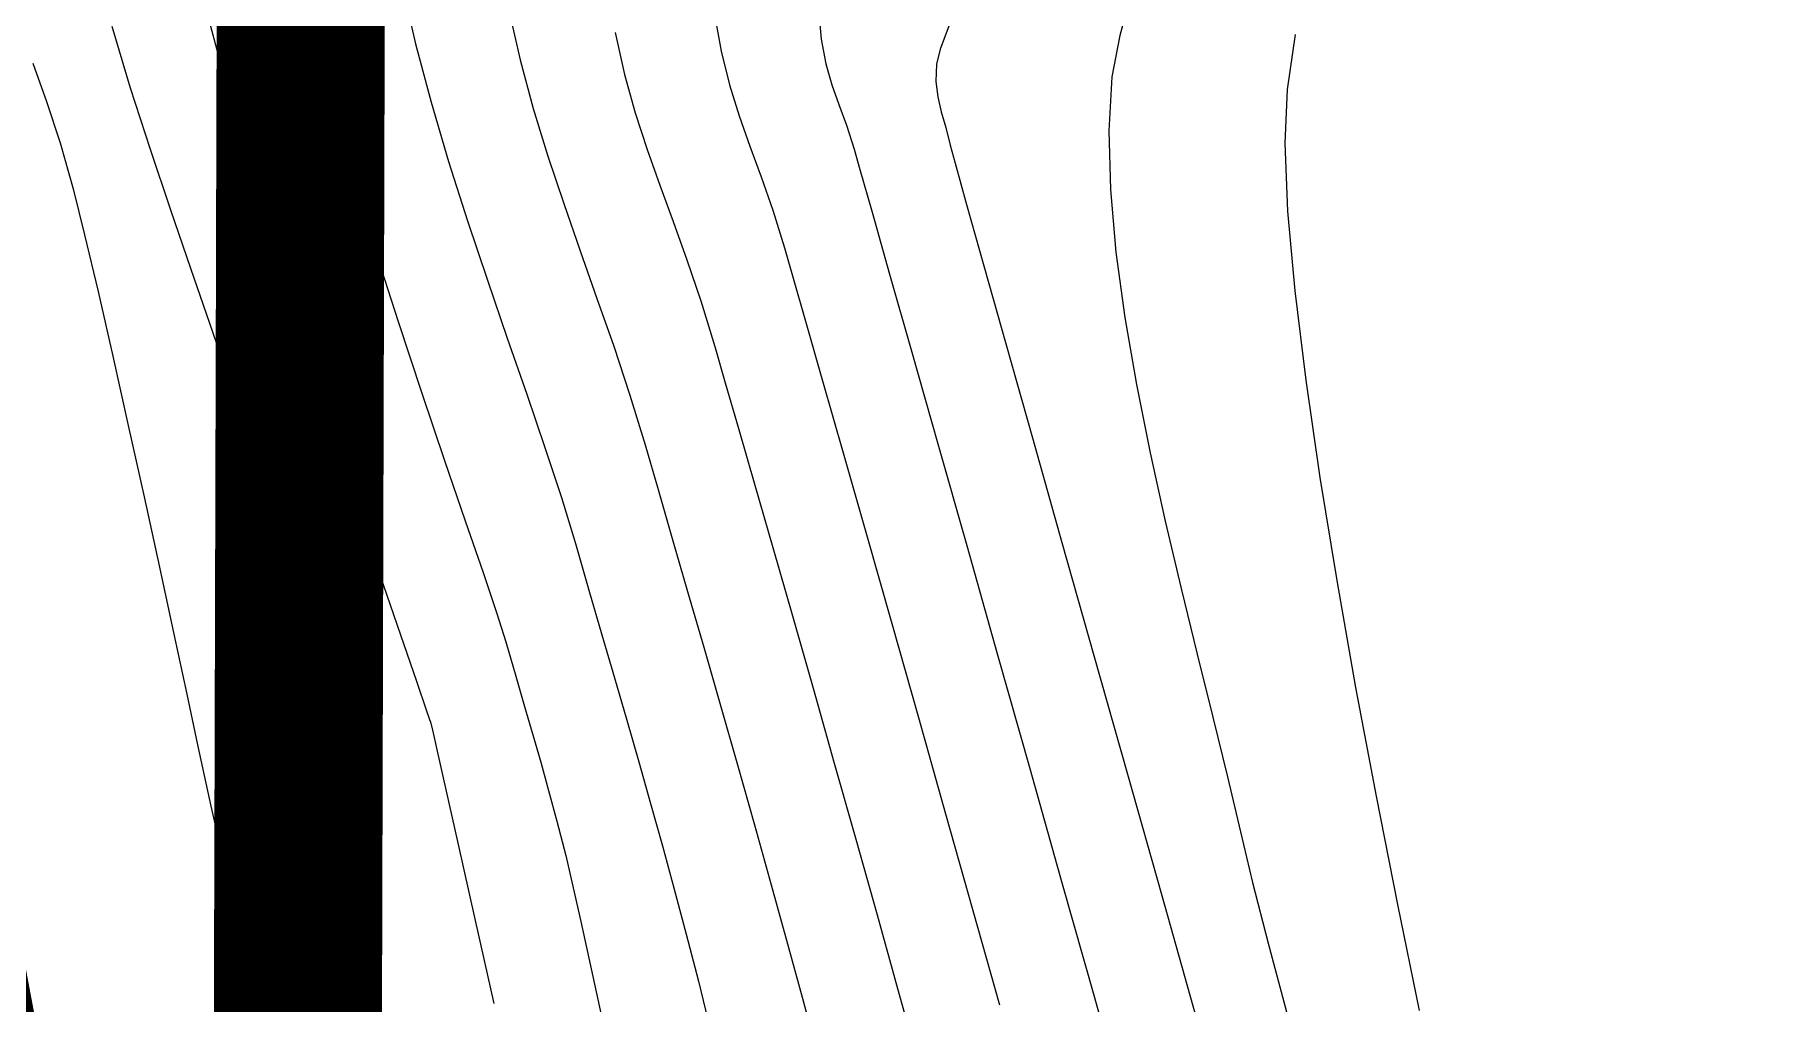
# Model space of a CAD drawing. Header units: feet. Extents: x 26064 to 27719, y 16802 to 28989.
# Drawn here: x 27571.36 to 27612.4, y 17863.43 to 17886.48 of the extents above; entities that cross this region are included whole.
import ezdxf

# ---------------------------------------------------------------- set-up
doc = ezdxf.new("R2010")
doc.units = ezdxf.units.FT
doc.header["$LTSCALE"] = 50
doc.header["$MEASUREMENT"] = 0
for name, pattern in [('DASHED', [0.75, 0.5, -0.25]), ('HIDDEN', [0.375, 0.25, -0.125]), ('HIDN25', [0.0938, 0.0625, -0.0313])]:
    doc.linetypes.add(name, pattern=pattern)
for name, color, linetype in [('CONT-MJR', 160, 'HIDDEN'), ('CONT-MNR', 55, 'HIDN25'), ('DEMO-UTILITY', 1, 'Continuous'), ('FENCES-CHAIN', 6, 'FENCE-CHAIN'), ('WATER', 5, 'Continuous')]:
    doc.layers.add(name, color=color, linetype=linetype)
doc.linetypes.add('FENCE-CHAIN', pattern='A,1,0,[133,ltypeshp.shx,S=0.05,R=0,X=0,Y=0],-0.1', length=1.1)

msp = doc.modelspace()

# ---------------------------------------------------------------- linework, layer by layer
at = {"layer": 'CONT-MJR', "color": 7, "extrusion": (0.975158, 0.221509, 0)}
msp.add_line((27580.12278, 17887.60302, 630), (27580.428, 17886.25932, 630), dxfattribs=at)
at = {"layer": 'CONT-MJR', "color": 7}
for p, q in [((27593.11332, 17886.6815, 635), (27592.91185, 17886.13141, 635)), ((27592.80899, 17885.36161, 635), (27592.85358, 17884.99444, 635)), ((27580.79742, 17884.87291, 630), (27581.21577, 17883.46151, 630)), ((27592.85358, 17884.99444, 635), (27592.93753, 17884.64169, 635)), ((27592.93753, 17884.64169, 635), (27593.04244, 17884.27121, 635)), ((27593.14987, 17883.85084, 635), (27593.26553, 17883.41837, 635)), ((27581.6678, 17882.04288, 630), (27582.13823, 17880.63475, 630)), ((27582.13823, 17880.63475, 630), (27582.61183, 17879.25487, 630)), ((27593.94978, 17880.97225, 635), (27594.4783, 17879.09785, 635)), ((27582.61183, 17879.25487, 630), (27583.07332, 17877.92098, 630)), ((27583.07332, 17877.92098, 630), (27583.50744, 17876.65082, 630)), ((27583.50744, 17876.65082, 630), (27583.89894, 17875.46214, 630)), ((27583.89894, 17875.46214, 630), (27584.23256, 17874.37267, 630)), ((27584.23256, 17874.37267, 630), (27584.55504, 17873.26299, 630)), ((27584.86489, 17872.20058, 630), (27585.16435, 17871.17338, 630)), ((27585.16435, 17871.17338, 630), (27585.45566, 17870.16934, 630)), ((27585.45566, 17870.16934, 630), (27585.74106, 17869.17639, 630)), ((27586.02279, 17868.18247, 630), (27586.30309, 17867.17552, 630)), ((27598.1835, 17865.99756, 635), (27598.99684, 17863.11923, 635))]:
    msp.add_line(p, q, dxfattribs=at)
at = {"layer": 'CONT-MJR', "color": 7, "extrusion": (0.966286, 0.257471, 0)}
msp.add_line((27580.428, 17886.25932, 630), (27580.79742, 17884.87291, 630), dxfattribs=at)
at = {"layer": 'CONT-MJR', "color": 7, "extrusion": (0.969711, -0.244254, 0)}
msp.add_line((27592.91185, 17886.13141, 635), (27592.82217, 17885.77538, 635), dxfattribs=at)
at = {"layer": 'CONT-MJR', "color": 7, "extrusion": (0.999493, -0.031845, 0)}
msp.add_line((27592.82217, 17885.77538, 635), (27592.80899, 17885.36161, 635), dxfattribs=at)
at = {"layer": 'CONT-MJR', "color": 7, "extrusion": (0.96886, 0.247608, 0)}
msp.add_line((27593.04244, 17884.27121, 635), (27593.14987, 17883.85084, 635), dxfattribs=at)
at = {"layer": 'CONT-MJR', "color": 7, "extrusion": (0.952801, 0.303595, 0)}
msp.add_line((27581.21577, 17883.46151, 630), (27581.6678, 17882.04288, 630), dxfattribs=at)
at = {"layer": 'CONT-MJR', "color": 7, "extrusion": (0.963434, 0.267945, 0)}
msp.add_line((27593.26553, 17883.41837, 635), (27593.53885, 17882.43563, 635), dxfattribs=at)
at = {"layer": 'CONT-MJR', "color": 7, "extrusion": (0.962762, 0.270352, 0)}
msp.add_line((27593.53885, 17882.43563, 635), (27593.94978, 17880.97225, 635), dxfattribs=at)
at = {"layer": 'CONT-MJR', "color": 7, "extrusion": (0.962325, 0.271903, 0)}
msp.add_line((27594.4783, 17879.09785, 635), (27595.10436, 17876.88206, 635), dxfattribs=at)
at = {"layer": 'CONT-MJR', "color": 7, "extrusion": (0.96225, 0.272166, 0)}
msp.add_line((27595.10436, 17876.88206, 635), (27595.80795, 17874.39451, 635), dxfattribs=at)
at = {"layer": 'CONT-MJR', "color": 7, "extrusion": (0.962221, 0.27227, 0)}
msp.add_line((27595.80795, 17874.39451, 635), (27596.56902, 17871.70482, 635), dxfattribs=at)
at = {"layer": 'CONT-MJR', "color": 7, "extrusion": (0.960004, 0.279985, 0)}
msp.add_line((27584.55504, 17873.26299, 630), (27584.86489, 17872.20058, 630), dxfattribs=at)
at = {"layer": 'CONT-MJR', "color": 7, "extrusion": (0.962224, 0.272258, 0)}
msp.add_line((27596.56902, 17871.70482, 635), (27597.36755, 17868.88263, 635), dxfattribs=at)
at = {"layer": 'CONT-MJR', "color": 7, "extrusion": (0.962096, 0.27271, 0)}
msp.add_line((27585.74106, 17869.17639, 630), (27586.02279, 17868.18247, 630), dxfattribs=at)
at = {"layer": 'CONT-MJR', "color": 7, "extrusion": (0.962257, 0.272143, 0)}
msp.add_line((27597.36755, 17868.88263, 635), (27598.1835, 17865.99756, 635), dxfattribs=at)
at = {"layer": 'CONT-MJR', "color": 7, "extrusion": (0.964847, 0.262812, 0)}
msp.add_line((27586.30309, 17867.17552, 630), (27586.58421, 17866.14348, 630), dxfattribs=at)
at = {"layer": 'CONT-MJR', "color": 7, "extrusion": (0.966448, 0.256862, 0)}
msp.add_line((27586.58421, 17866.14348, 630), (27586.86838, 17865.07429, 630), dxfattribs=at)
at = {"layer": 'CONT-MJR', "color": 7, "extrusion": (0.9681, 0.250563, 0)}
msp.add_line((27586.86838, 17865.07429, 630), (27587.15784, 17863.95589, 630), dxfattribs=at)
at = {"layer": 'CONT-MJR', "color": 7, "extrusion": (0.971758, 0.235982, 0)}
msp.add_line((27587.15784, 17863.95589, 630), (27587.38057, 17863.03871, 630), dxfattribs=at)
at = {"layer": 'CONT-MNR', "color": 7, "extrusion": (0.964426, -0.264352, 0)}
msp.add_line((27597.58204, 17887.90799, 636), (27597.18513, 17886.45997, 636), dxfattribs=at)
at = {"layer": 'CONT-MNR', "color": 7, "extrusion": (0.96698, 0.254852, 0)}
msp.add_line((27575.44243, 17887.10039, 628), (27575.9301, 17885.25001, 628), dxfattribs=at)
at = {"layer": 'CONT-MNR', "color": 7}
for p, q in [((27582.65199, 17887.05026, 631), (27582.91742, 17885.87434, 631)), ((27590.03805, 17886.807, 634), (27590.08094, 17886.36588, 634)), ((27573.19987, 17886.67766, 627), (27573.64073, 17885.215, 627)), ((27577.95011, 17886.61886, 629), (27578.39197, 17884.95133, 629)), ((27597.18513, 17886.45997, 636), (27596.99525, 17885.47518, 636)), ((27573.64073, 17885.215, 627), (27574.11324, 17883.74998, 627)), ((27590.33564, 17885.28488, 634), (27590.50099, 17884.81504, 634)), ((27601.16833, 17885.17498, 637), (27601.11375, 17883.89204, 637)), ((27578.39197, 17884.95133, 629), (27578.89861, 17883.20201, 629)), ((27590.50099, 17884.81504, 634), (27590.67969, 17884.32084, 634)), ((27596.92317, 17884.18767, 636), (27596.96068, 17882.78973, 636)), ((27574.11324, 17883.74998, 627), (27574.59823, 17882.3101, 627)), ((27576.49571, 17883.26726, 628), (27577.1132, 17881.21656, 628)), ((27572.28192, 17882.80727, 626), (27572.55563, 17881.71192, 626)), ((27586.23863, 17882.89301, 632), (27586.55524, 17882.02898, 632)), ((27601.17801, 17882.27896, 637), (27601.34722, 17880.38383, 637)), ((27586.55524, 17882.02898, 632), (27586.88231, 17881.1223, 632)), ((27572.55563, 17881.71192, 626), (27572.87474, 17880.36327, 626)), ((27589.3981, 17880.73541, 633), (27589.70613, 17879.66171, 633)), ((27589.70613, 17879.66171, 633), (27590.11267, 17878.2409, 633)), ((27597.30431, 17879.74942, 636), (27597.58033, 17878.15046, 636)), ((27577.75653, 17879.16229, 628), (27578.39966, 17877.16887, 628)), ((27573.22573, 17878.82974, 626), (27573.5951, 17877.17976, 626)), ((27592.23726, 17878.92043, 634), (27592.85506, 17876.74376, 634)), ((27575.93615, 17878.4162, 627), (27576.27917, 17877.3518, 627)), ((27587.79915, 17878.19186, 632), (27588.12035, 17877.08, 632)), ((27590.11267, 17878.2409, 633), (27590.60109, 17876.53031, 633)), ((27585.52794, 17877.90163, 631), (27585.89011, 17876.71667, 631)), ((27588.12035, 17877.08, 632), (27588.50042, 17875.76133, 632)), ((27597.90578, 17876.52791, 636), (27598.2656, 17874.90347, 636)), ((27576.53874, 17876.45002, 627), (27576.80582, 17875.3962, 627)), ((27588.50042, 17875.76133, 632), (27588.92853, 17874.27213, 632)), ((27601.94492, 17875.93987, 637), (27602.34563, 17873.48724, 637)), ((27573.96935, 17875.48177, 626), (27574.33496, 17873.8042, 626)), ((27581.61347, 17874.91018, 629), (27582.03475, 17873.67911, 629)), ((27598.2656, 17874.90347, 636), (27598.64475, 17873.29887, 636)), ((27591.15477, 17874.5873, 633), (27591.75709, 17872.46919, 633)), ((27577.03332, 17874.44321, 627), (27577.23283, 17873.55701, 627)), ((27588.92853, 17874.27213, 632), (27589.39385, 17872.64865, 632)), ((27574.33496, 17873.8042, 626), (27574.67843, 17872.21547, 626)), ((27582.03475, 17873.67911, 629), (27582.36279, 17872.70259, 629)), ((27579.58112, 17873.62219, 628), (27580.06735, 17872.19773, 628)), ((27586.90134, 17873.22944, 631), (27587.28516, 17871.90037, 631)), ((27577.41592, 17872.70357, 627), (27577.59417, 17871.84886, 627)), ((27591.75709, 17872.46919, 633), (27592.39142, 17870.23332, 633)), ((27582.57501, 17872.02867, 629), (27582.81158, 17871.21627, 629)), ((27599.02818, 17871.7358, 636), (27599.40086, 17870.23597, 636)), ((27602.79574, 17870.94497, 637), (27603.28134, 17868.36117, 637)), ((27577.98248, 17869.99955, 627), (27578.2157, 17868.93689, 627)), ((27592.39142, 17870.23332, 633), (27593.04115, 17867.93703, 633)), ((27575.2449, 17869.57826, 626), (27575.4409, 17868.66665, 626)), ((27578.2157, 17868.93689, 627), (27578.42128, 17868.02097, 627)), ((27588.0861, 17869.10468, 631), (27588.49093, 17867.67553, 631)), ((27599.74773, 17868.8211, 636), (27600.05376, 17867.51288, 636)), ((27581.14167, 17868.55103, 628), (27581.44438, 17867.2049, 628)), ((27583.59404, 17868.49239, 629), (27583.78997, 17867.76409, 629)), ((27578.42128, 17868.02097, 627), (27578.66676, 17866.9307, 627)), ((27593.04115, 17867.93703, 633), (27593.68964, 17865.63765, 633)), ((27575.69226, 17867.53188, 626), (27575.80865, 17867.01619, 626)), ((27583.78997, 17867.76409, 629), (27584.00253, 17866.94535, 629)), ((27588.49093, 17867.67553, 631), (27588.89049, 17866.25051, 631)), ((27590.90472, 17867.33507, 632), (27591.41053, 17865.53703, 632)), ((27584.1423, 17866.35394, 629), (27584.36003, 17865.37806, 629)), ((27588.89049, 17866.25051, 631), (27589.27862, 17864.84835, 631)), ((27595.817, 17866.27186, 634), (27596.57917, 17863.5648, 634)), ((27600.34136, 17866.30784, 636), (27600.71288, 17864.86302, 636)), ((27576.1413, 17865.53884, 626), (27576.27148, 17864.95282, 626)), ((27578.94508, 17865.69635, 627), (27579.24924, 17864.34816, 627)), ((27579.24924, 17864.34816, 627), (27579.5722, 17862.91636, 627)), ((27584.64684, 17864.06563, 629), (27584.99385, 17862.46455, 629))]:
    msp.add_line(p, q, dxfattribs=at)
at = {"layer": 'CONT-MNR', "color": 7, "extrusion": (0.984411, 0.175882, 0)}
msp.add_line((27587.53496, 17886.99597, 633), (27587.69773, 17886.08492, 633), dxfattribs=at)
at = {"layer": 'CONT-MNR', "color": 7, "extrusion": (0.975472, 0.220122, 0)}
msp.add_line((27585.17765, 17886.52414, 632), (27585.402, 17885.52995, 632), dxfattribs=at)
at = {"layer": 'CONT-MNR', "color": 7, "extrusion": (0.982073, 0.188501, 0)}
msp.add_line((27590.08094, 17886.36588, 634), (27590.19263, 17885.78396, 634), dxfattribs=at)
at = {"layer": 'CONT-MNR', "color": 7, "extrusion": (0.990024, -0.140897, 0)}
msp.add_line((27601.35408, 17886.48016, 637), (27601.16833, 17885.17498, 637), dxfattribs=at)
at = {"layer": 'CONT-MNR', "color": 7, "extrusion": (0.970513, 0.241049, 0)}
msp.add_line((27587.69773, 17886.08492, 633), (27587.89744, 17885.28085, 633), dxfattribs=at)
at = {"layer": 'CONT-MNR', "color": 7, "extrusion": (0.942056, 0.335457, 0)}
msp.add_line((27571.32742, 17885.79789, 626), (27571.65191, 17884.88664, 626), dxfattribs=at)
at = {"layer": 'CONT-MNR', "color": 7, "extrusion": (0.965271, 0.26125, 0)}
msp.add_line((27582.91742, 17885.87434, 631), (27583.22944, 17884.72149, 631), dxfattribs=at)
at = {"layer": 'CONT-MNR', "color": 7, "extrusion": (0.961311, 0.275466, 0)}
msp.add_line((27590.19263, 17885.78396, 634), (27590.33564, 17885.28488, 634), dxfattribs=at)
at = {"layer": 'CONT-MNR', "color": 7, "extrusion": (0.961638, 0.274321, 0)}
msp.add_line((27575.9301, 17885.25001, 628), (27576.49571, 17883.26726, 628), dxfattribs=at)
at = {"layer": 'CONT-MNR', "color": 7, "extrusion": (0.963415, 0.268015, 0)}
msp.add_line((27585.402, 17885.52995, 632), (27585.65697, 17884.61342, 632), dxfattribs=at)
at = {"layer": 'CONT-MNR', "color": 7, "extrusion": (0.954932, 0.296824, 0)}
msp.add_line((27587.89744, 17885.28085, 633), (27588.12709, 17884.54202, 633), dxfattribs=at)
at = {"layer": 'CONT-MNR', "color": 7, "extrusion": (0.998436, -0.055899, 0)}
msp.add_line((27596.99525, 17885.47518, 636), (27596.92317, 17884.18767, 636), dxfattribs=at)
at = {"layer": 'CONT-MNR', "color": 7, "extrusion": (0.95104, 0.309068, 0)}
msp.add_line((27571.65191, 17884.88664, 626), (27571.97254, 17883.90003, 626), dxfattribs=at)
at = {"layer": 'CONT-MNR', "color": 7, "extrusion": (0.956016, 0.293313, 0)}
msp.add_line((27583.22944, 17884.72149, 631), (27583.57819, 17883.58479, 631), dxfattribs=at)
at = {"layer": 'CONT-MNR', "color": 7, "extrusion": (0.951628, 0.307251, 0)}
msp.add_line((27585.65697, 17884.61342, 632), (27585.93753, 17883.74446, 632), dxfattribs=at)
at = {"layer": 'CONT-MNR', "color": 7, "extrusion": (0.942933, 0.332982, 0)}
msp.add_line((27588.12709, 17884.54202, 633), (27588.37969, 17883.82673, 633), dxfattribs=at)
at = {"layer": 'CONT-MNR', "color": 7, "extrusion": (0.952436, 0.304738, 0)}
msp.add_line((27590.67969, 17884.32084, 634), (27590.86276, 17883.74868, 634), dxfattribs=at)
at = {"layer": 'CONT-MNR', "color": 7, "extrusion": (0.962181, 0.272413, 0)}
msp.add_line((27571.97254, 17883.90003, 626), (27572.28192, 17882.80727, 626), dxfattribs=at)
at = {"layer": 'CONT-MNR', "color": 7, "extrusion": (0.999208, 0.039804, 0)}
msp.add_line((27601.11375, 17883.89204, 637), (27601.17801, 17882.27896, 637), dxfattribs=at)
at = {"layer": 'CONT-MNR', "color": 7, "extrusion": (0.948733, 0.316079, 0)}
msp.add_line((27583.57819, 17883.58479, 631), (27583.95381, 17882.45734, 631), dxfattribs=at)
at = {"layer": 'CONT-MNR', "color": 7, "extrusion": (0.942785, 0.333401, 0)}
msp.add_line((27585.93753, 17883.74446, 632), (27586.23863, 17882.89301, 632), dxfattribs=at)
at = {"layer": 'CONT-MNR', "color": 7, "extrusion": (0.939043, 0.343798, 0)}
msp.add_line((27588.37969, 17883.82673, 633), (27588.64824, 17883.09322, 633), dxfattribs=at)
at = {"layer": 'CONT-MNR', "color": 7, "extrusion": (0.961356, 0.275307, 0)}
msp.add_line((27590.86276, 17883.74868, 634), (27591.00148, 17883.26427, 634), dxfattribs=at)
at = {"layer": 'CONT-MNR', "color": 7, "extrusion": (0.955746, 0.294192, 0)}
msp.add_line((27578.89861, 17883.20201, 629), (27579.44747, 17881.41894, 629), dxfattribs=at)
at = {"layer": 'CONT-MNR', "color": 7, "extrusion": (0.943932, 0.330139, 0)}
msp.add_line((27588.64824, 17883.09322, 633), (27588.92574, 17882.29978, 633), dxfattribs=at)
at = {"layer": 'CONT-MNR', "color": 7, "extrusion": (0.961694, 0.274126, 0)}
msp.add_line((27591.00148, 17883.26427, 634), (27591.29027, 17882.25113, 634), dxfattribs=at)
at = {"layer": 'CONT-MNR', "color": 7, "extrusion": (0.996078, 0.088482, 0)}
msp.add_line((27596.96068, 17882.78973, 636), (27597.09274, 17881.30308, 636), dxfattribs=at)
at = {"layer": 'CONT-MNR', "color": 7, "extrusion": (0.945393, 0.325933, 0)}
msp.add_line((27574.59823, 17882.3101, 627), (27575.0765, 17880.92284, 627), dxfattribs=at)
at = {"layer": 'CONT-MNR', "color": 7, "extrusion": (0.94416, 0.329487, 0)}
msp.add_line((27583.95381, 17882.45734, 631), (27584.34645, 17881.3322, 631), dxfattribs=at)
at = {"layer": 'CONT-MNR', "color": 7, "extrusion": (0.954557, 0.29803, 0)}
msp.add_line((27588.92574, 17882.29978, 633), (27589.20521, 17881.40468, 633), dxfattribs=at)
at = {"layer": 'CONT-MNR', "color": 7, "extrusion": (0.961825, 0.273665, 0)}
msp.add_line((27591.29027, 17882.25113, 634), (27591.70893, 17880.77971, 634), dxfattribs=at)
at = {"layer": 'CONT-MNR', "color": 7, "extrusion": (0.954298, 0.298857, 0)}
msp.add_line((27577.1132, 17881.21656, 628), (27577.75653, 17879.16229, 628), dxfattribs=at)
at = {"layer": 'CONT-MNR', "color": 7, "extrusion": (0.952036, 0.305987, 0)}
msp.add_line((27579.44747, 17881.41894, 629), (27580.01595, 17879.65017, 629), dxfattribs=at)
at = {"layer": 'CONT-MNR', "color": 7, "extrusion": (0.942707, 0.333623, 0)}
msp.add_line((27584.34645, 17881.3322, 631), (27584.74626, 17880.20249, 631), dxfattribs=at)
at = {"layer": 'CONT-MNR', "color": 7, "extrusion": (0.946924, 0.321458, 0)}
msp.add_line((27586.88231, 17881.1223, 632), (27587.21479, 17880.14289, 632), dxfattribs=at)
at = {"layer": 'CONT-MNR', "color": 7, "extrusion": (0.960885, 0.276947, 0)}
msp.add_line((27589.20521, 17881.40468, 633), (27589.3981, 17880.73541, 633), dxfattribs=at)
at = {"layer": 'CONT-MNR', "color": 7, "extrusion": (0.990855, 0.134927, 0)}
msp.add_line((27597.09274, 17881.30308, 636), (27597.30431, 17879.74942, 636), dxfattribs=at)
at = {"layer": 'CONT-MNR', "color": 7, "extrusion": (0.945008, 0.327047, 0)}
msp.add_line((27575.0765, 17880.92284, 627), (27575.52887, 17879.61571, 627), dxfattribs=at)
at = {"layer": 'CONT-MNR', "color": 7, "extrusion": (0.961918, 0.273338, 0)}
msp.add_line((27591.70893, 17880.77971, 634), (27592.23726, 17878.92043, 634), dxfattribs=at)
at = {"layer": 'CONT-MNR', "color": 7, "extrusion": (0.974793, 0.22311, 0)}
msp.add_line((27572.87474, 17880.36327, 626), (27573.22573, 17878.82974, 626), dxfattribs=at)
at = {"layer": 'CONT-MNR', "color": 7, "extrusion": (0.944453, 0.328645, 0)}
msp.add_line((27584.74626, 17880.20249, 631), (27585.14337, 17879.06127, 631), dxfattribs=at)
at = {"layer": 'CONT-MNR', "color": 7, "extrusion": (0.992611, 0.121341, 0)}
msp.add_line((27601.34722, 17880.38383, 637), (27601.60748, 17878.25477, 637), dxfattribs=at)
at = {"layer": 'CONT-MNR', "color": 7, "extrusion": (0.95581, 0.293985, 0)}
msp.add_line((27587.21479, 17880.14289, 632), (27587.54766, 17879.06067, 632), dxfattribs=at)
at = {"layer": 'CONT-MNR', "color": 7, "extrusion": (0.946904, 0.321515, 0)}
msp.add_line((27575.52887, 17879.61571, 627), (27575.93615, 17878.4162, 627), dxfattribs=at)
at = {"layer": 'CONT-MNR', "color": 7, "extrusion": (0.949226, 0.314596, 0)}
msp.add_line((27580.01595, 17879.65017, 629), (27580.5815, 17877.94376, 629), dxfattribs=at)
at = {"layer": 'CONT-MNR', "color": 7, "extrusion": (0.949167, 0.314772, 0)}
msp.add_line((27585.14337, 17879.06127, 631), (27585.52794, 17877.90163, 631), dxfattribs=at)
at = {"layer": 'CONT-MNR', "color": 7, "extrusion": (0.960566, 0.278051, 0)}
msp.add_line((27587.54766, 17879.06067, 632), (27587.79915, 17878.19186, 632), dxfattribs=at)
at = {"layer": 'CONT-MNR', "color": 7, "extrusion": (0.980472, 0.19666, 0)}
msp.add_line((27597.58033, 17878.15046, 636), (27597.90578, 17876.52791, 636), dxfattribs=at)
at = {"layer": 'CONT-MNR', "color": 7, "extrusion": (0.989542, 0.144242, 0)}
msp.add_line((27601.60748, 17878.25477, 637), (27601.94492, 17875.93987, 637), dxfattribs=at)
at = {"layer": 'CONT-MNR', "color": 7, "extrusion": (0.947244, 0.320512, 0)}
msp.add_line((27580.5815, 17877.94376, 629), (27581.12153, 17876.34775, 629), dxfattribs=at)
at = {"layer": 'CONT-MNR', "color": 7, "extrusion": (0.960984, 0.276603, 0)}
msp.add_line((27576.27917, 17877.3518, 627), (27576.53874, 17876.45002, 627), dxfattribs=at)
at = {"layer": 'CONT-MNR', "color": 7, "extrusion": (0.976561, 0.215239, 0)}
msp.add_line((27573.5951, 17877.17976, 626), (27573.96935, 17875.48177, 626), dxfattribs=at)
at = {"layer": 'CONT-MNR', "color": 7, "extrusion": (0.949571, 0.313552, 0)}
msp.add_line((27578.39966, 17877.16887, 628), (27579.01654, 17875.30071, 628), dxfattribs=at)
at = {"layer": 'CONT-MNR', "color": 7, "extrusion": (0.960414, 0.278576, 0)}
msp.add_line((27585.89011, 17876.71667, 631), (27586.19767, 17875.65633, 631), dxfattribs=at)
at = {"layer": 'CONT-MNR', "color": 7, "extrusion": (0.961715, 0.274051, 0)}
msp.add_line((27590.60109, 17876.53031, 633), (27591.15477, 17874.5873, 633), dxfattribs=at)
at = {"layer": 'CONT-MNR', "color": 7, "extrusion": (0.962087, 0.272741, 0)}
msp.add_line((27592.85506, 17876.74376, 634), (27593.54213, 17874.32012, 634), dxfattribs=at)
at = {"layer": 'CONT-MNR', "color": 7, "extrusion": (0.946135, 0.323772, 0)}
msp.add_line((27581.12153, 17876.34775, 629), (27581.61347, 17874.91018, 629), dxfattribs=at)
at = {"layer": 'CONT-MNR', "color": 7, "extrusion": (0.972668, 0.232202, 0)}
msp.add_line((27576.80582, 17875.3962, 627), (27577.03332, 17874.44321, 627), dxfattribs=at)
at = {"layer": 'CONT-MNR', "color": 7, "extrusion": (0.94782, 0.318806, 0)}
msp.add_line((27579.01654, 17875.30071, 628), (27579.58112, 17873.62219, 628), dxfattribs=at)
at = {"layer": 'CONT-MNR', "color": 7, "extrusion": (0.960383, 0.278685, 0)}
msp.add_line((27586.19767, 17875.65633, 631), (27586.53679, 17874.48767, 631), dxfattribs=at)
at = {"layer": 'CONT-MNR', "color": 7, "extrusion": (0.960499, 0.278282, 0)}
msp.add_line((27586.53679, 17874.48767, 631), (27586.90134, 17873.22944, 631), dxfattribs=at)
at = {"layer": 'CONT-MNR', "color": 7, "extrusion": (0.962181, 0.272409, 0)}
msp.add_line((27593.54213, 17874.32012, 634), (27594.27828, 17871.71997, 634), dxfattribs=at)
at = {"layer": 'CONT-MNR', "color": 7, "extrusion": (0.977753, 0.209757, 0)}
msp.add_line((27577.23283, 17873.55701, 627), (27577.41592, 17872.70357, 627), dxfattribs=at)
at = {"layer": 'CONT-MNR', "color": 7, "extrusion": (0.971205, 0.238245, 0)}
msp.add_line((27598.64475, 17873.29887, 636), (27599.02818, 17871.7358, 636), dxfattribs=at)
at = {"layer": 'CONT-MNR', "color": 7, "extrusion": (0.984686, 0.174338, 0)}
msp.add_line((27602.34563, 17873.48724, 637), (27602.79574, 17870.94497, 637), dxfattribs=at)
at = {"layer": 'CONT-MNR', "color": 7, "extrusion": (0.953824, 0.300366, 0)}
msp.add_line((27582.36279, 17872.70259, 629), (27582.57501, 17872.02867, 629), dxfattribs=at)
at = {"layer": 'CONT-MNR', "color": 7, "extrusion": (0.961549, 0.274635, 0)}
msp.add_line((27589.39385, 17872.64865, 632), (27589.88555, 17870.92714, 632), dxfattribs=at)
at = {"layer": 'CONT-MNR', "color": 7, "extrusion": (0.977651, 0.210232, 0)}
msp.add_line((27574.67843, 17872.21547, 626), (27574.98624, 17870.78401, 626), dxfattribs=at)
at = {"layer": 'CONT-MNR', "color": 7, "extrusion": (0.945249, 0.326351, 0)}
msp.add_line((27580.06735, 17872.19773, 628), (27580.4492, 17871.09174, 628), dxfattribs=at)
at = {"layer": 'CONT-MNR', "color": 7, "extrusion": (0.979073, 0.203509, 0)}
msp.add_line((27577.59417, 17871.84886, 627), (27577.77916, 17870.95887, 627), dxfattribs=at)
at = {"layer": 'CONT-MNR', "color": 7, "extrusion": (0.961091, 0.276231, 0)}
msp.add_line((27587.28516, 17871.90037, 631), (27587.68213, 17870.5192, 631), dxfattribs=at)
at = {"layer": 'CONT-MNR', "color": 7, "extrusion": (0.962289, 0.272028, 0)}
msp.add_line((27594.27828, 17871.71997, 634), (27595.0433, 17869.01373, 634), dxfattribs=at)
at = {"layer": 'CONT-MNR', "color": 7, "extrusion": (0.959733, 0.280912, 0)}
msp.add_line((27582.81158, 17871.21627, 629), (27583.02352, 17870.4922, 629), dxfattribs=at)
at = {"layer": 'CONT-MNR', "color": 7, "extrusion": (0.977755, 0.20975, 0)}
msp.add_line((27574.98624, 17870.78401, 626), (27575.2449, 17869.57826, 626), dxfattribs=at)
at = {"layer": 'CONT-MNR', "color": 7, "extrusion": (0.97827, 0.207334, 0)}
msp.add_line((27577.77916, 17870.95887, 627), (27577.98248, 17869.99955, 627), dxfattribs=at)
at = {"layer": 'CONT-MNR', "color": 7, "extrusion": (0.94454, 0.328396, 0)}
msp.add_line((27580.4492, 17871.09174, 628), (27580.70062, 17870.36861, 628), dxfattribs=at)
at = {"layer": 'CONT-MNR', "color": 7, "extrusion": (0.961848, 0.273586, 0)}
msp.add_line((27589.88555, 17870.92714, 632), (27590.39278, 17869.14386, 632), dxfattribs=at)
at = {"layer": 'CONT-MNR', "color": 7, "extrusion": (0.94557, 0.325419, 0)}
msp.add_line((27580.70062, 17870.36861, 628), (27580.79556, 17870.09276, 628), dxfattribs=at)
at = {"layer": 'CONT-MNR', "color": 7, "extrusion": (0.960116, 0.279601, 0)}
msp.add_line((27583.02352, 17870.4922, 629), (27583.21907, 17869.82069, 629), dxfattribs=at)
at = {"layer": 'CONT-MNR', "color": 7, "extrusion": (0.961556, 0.274608, 0)}
msp.add_line((27587.68213, 17870.5192, 631), (27588.0861, 17869.10468, 631), dxfattribs=at)
at = {"layer": 'CONT-MNR', "color": 7, "extrusion": (0.973668, 0.227972, 0)}
msp.add_line((27580.79556, 17870.09276, 628), (27580.83485, 17869.92492, 628), dxfattribs=at)
at = {"layer": 'CONT-MNR', "color": 7, "extrusion": (0.971238, 0.238111, 0)}
msp.add_line((27599.40086, 17870.23597, 636), (27599.74773, 17868.8211, 636), dxfattribs=at)
at = {"layer": 'CONT-MNR', "color": 7, "extrusion": (0.978192, 0.2077, 0)}
msp.add_line((27580.83485, 17869.92492, 628), (27580.87068, 17869.75618, 628), dxfattribs=at)
at = {"layer": 'CONT-MNR', "color": 7, "extrusion": (0.975644, 0.219358, 0)}
msp.add_line((27580.87068, 17869.75618, 628), (27580.94444, 17869.42811, 628), dxfattribs=at)
at = {"layer": 'CONT-MNR', "color": 7, "extrusion": (0.96138, 0.275224, 0)}
msp.add_line((27583.21907, 17869.82069, 629), (27583.40649, 17869.16601, 629), dxfattribs=at)
at = {"layer": 'CONT-MNR', "color": 7, "extrusion": (0.975636, 0.219396, 0)}
msp.add_line((27580.94444, 17869.42811, 628), (27581.14167, 17868.55103, 628), dxfattribs=at)
at = {"layer": 'CONT-MNR', "color": 7, "extrusion": (0.963359, 0.268217, 0)}
msp.add_line((27583.40649, 17869.16601, 629), (27583.59404, 17868.49239, 629), dxfattribs=at)
at = {"layer": 'CONT-MNR', "color": 7, "extrusion": (0.962204, 0.27233, 0)}
msp.add_line((27590.39278, 17869.14386, 632), (27590.90472, 17867.33507, 632), dxfattribs=at)
at = {"layer": 'CONT-MNR', "color": 7, "extrusion": (0.962418, 0.271574, 0)}
msp.add_line((27595.0433, 17869.01373, 634), (27595.817, 17866.27186, 634), dxfattribs=at)
at = {"layer": 'CONT-MNR', "color": 7, "extrusion": (0.977005, 0.213218, 0)}
msp.add_line((27575.4409, 17868.66665, 626), (27575.56072, 17868.1176, 626), dxfattribs=at)
at = {"layer": 'CONT-MNR', "color": 7, "extrusion": (0.981178, 0.193104, 0)}
msp.add_line((27603.28134, 17868.36117, 637), (27603.78856, 17865.78394, 637), dxfattribs=at)
at = {"layer": 'CONT-MNR', "color": 7, "extrusion": (0.975698, 0.219119, 0)}
msp.add_line((27575.56072, 17868.1176, 626), (27575.69226, 17867.53188, 626), dxfattribs=at)
at = {"layer": 'CONT-MNR', "color": 7, "extrusion": (0.97268, 0.23215, 0)}
msp.add_line((27600.05376, 17867.51288, 636), (27600.34136, 17866.30784, 636), dxfattribs=at)
at = {"layer": 'CONT-MNR', "color": 7, "extrusion": (0.97564, 0.219379, 0)}
msp.add_line((27581.44438, 17867.2049, 628), (27581.83455, 17865.46969, 628), dxfattribs=at)
at = {"layer": 'CONT-MNR', "color": 7, "extrusion": (0.975384, 0.220513, 0)}
msp.add_line((27575.80865, 17867.01619, 626), (27575.91733, 17866.53548, 626), dxfattribs=at)
at = {"layer": 'CONT-MNR', "color": 7, "extrusion": (0.975508, 0.219964, 0)}
msp.add_line((27578.66676, 17866.9307, 627), (27578.94508, 17865.69635, 627), dxfattribs=at)
at = {"layer": 'CONT-MNR', "color": 7, "extrusion": (0.973189, 0.230006, 0)}
msp.add_line((27584.00253, 17866.94535, 629), (27584.1423, 17866.35394, 629), dxfattribs=at)
at = {"layer": 'CONT-MNR', "color": 7, "extrusion": (0.975509, 0.21996, 0)}
msp.add_line((27575.91733, 17866.53548, 626), (27576.02573, 17866.05472, 626), dxfattribs=at)
at = {"layer": 'CONT-MNR', "color": 7, "extrusion": (0.975812, 0.218612, 0)}
msp.add_line((27576.02573, 17866.05472, 626), (27576.1413, 17865.53884, 626), dxfattribs=at)
at = {"layer": 'CONT-MNR', "color": 7, "extrusion": (0.975644, 0.219361, 0)}
msp.add_line((27581.83455, 17865.46969, 628), (27582.29419, 17863.42538, 628), dxfattribs=at)
at = {"layer": 'CONT-MNR', "color": 7, "extrusion": (0.96317, 0.268893, 0)}
msp.add_line((27591.41053, 17865.53703, 632), (27591.89937, 17863.78598, 632), dxfattribs=at)
at = {"layer": 'CONT-MNR', "color": 7, "extrusion": (0.962741, 0.270426, 0)}
msp.add_line((27593.68964, 17865.63765, 633), (27594.32027, 17863.39253, 633), dxfattribs=at)
at = {"layer": 'CONT-MNR', "color": 7, "extrusion": (0.979794, 0.200011, 0)}
msp.add_line((27603.78856, 17865.78394, 637), (27604.30351, 17863.26139, 637), dxfattribs=at)
at = {"layer": 'CONT-MNR', "color": 7, "extrusion": (0.976945, 0.213492, 0)}
msp.add_line((27584.36003, 17865.37806, 629), (27584.64684, 17864.06563, 629), dxfattribs=at)
at = {"layer": 'CONT-MNR', "color": 7, "extrusion": (0.979192, 0.202937, 0)}
msp.add_line((27576.27148, 17864.95282, 626), (27576.37573, 17864.44981, 626), dxfattribs=at)
at = {"layer": 'CONT-MNR', "color": 7, "extrusion": (0.96485, 0.262802, 0)}
msp.add_line((27589.27862, 17864.84835, 631), (27589.64921, 17863.48779, 631), dxfattribs=at)
at = {"layer": 'CONT-MNR', "color": 7, "extrusion": (0.965744, 0.259497, 0)}
msp.add_line((27600.71288, 17864.86302, 636), (27601.15283, 17863.22567, 636), dxfattribs=at)
at = {"layer": 'CONT-MNR', "color": 7, "extrusion": (0.980337, 0.197331, 0)}
msp.add_line((27576.37573, 17864.44981, 626), (27576.56945, 17863.48742, 626), dxfattribs=at)
at = {"layer": 'CONT-MNR', "color": 7, "extrusion": (0.963848, 0.266451, 0)}
msp.add_line((27591.89937, 17863.78598, 632), (27592.36042, 17862.1182, 632), dxfattribs=at)
at = {"layer": 'CONT-MNR', "color": 7, "extrusion": (0.980529, 0.196374, 0)}
msp.add_line((27576.56945, 17863.48742, 626), (27576.84205, 17862.12627, 626), dxfattribs=at)
at = {"layer": 'CONT-MNR', "color": 7, "extrusion": (0.966205, 0.257776, 0)}
msp.add_line((27589.64921, 17863.48779, 631), (27589.9961, 17862.18757, 631), dxfattribs=at)
at = {"layer": 'CONT-MNR', "color": 7, "extrusion": (0.962777, 0.270296, 0)}
msp.add_line((27596.57917, 17863.5648, 634), (27597.30963, 17860.96298, 634), dxfattribs=at)
at = {"layer": 'DEMO-UTILITY', "color": 1, "linetype": 'DASHED', "const_width": 4}
msp.add_lwpolyline([(27139.07639, 16837.55616), (27136.77996, 16836.40038), (27176.86763, 16836.40038), (27177.08777, 16899.81834), (27306.13781, 16899.37037), (27307.17391, 17114.23636), (27497.1933, 17113.50827), (27496.89571, 17057.7123), (27575.39252, 17057.1509), (27578.04835, 18013.41051), (27578.04835, 18043.90918), (26750.68492, 18040.58724), (26748.26576, 18022.94146), (26393.41176, 18022.94146)], dxfattribs=at)
at = {"layer": 'FENCES-CHAIN', "color": 7, "ltscale": 0.5}
msp.add_line((27577.18074, 18012.41307), (27574.39252, 17057.15382), dxfattribs=at)
msp.add_line((27577.18074, 18012.41307), (27574.39252, 17057.15382), dxfattribs=at)
msp.add_line((27577.18074, 18012.41307), (27574.39252, 17057.15382), dxfattribs=at)
at = {"layer": 'WATER', "color": 5, "linetype": 'Continuous', "const_width": 8, "elevation": 625, "flags": 128}
msp.add_lwpolyline([(27618.35549, 18036.3866), (27600.58754, 17994.82642), (27569.90643, 17960.42963), (27564.97689, 17953.33784), (27564.10413, 17945.70614), (27560.80611, 17886.26907), (27564.10669, 17876.67357), (27565.60697, 17872.17568), (27573.13702, 17831.92907), (27591.15263, 17787.04977), (27632.0139, 17719.43356), (27672.2278, 17660.66565), (27700.39955, 17613.74317)], dxfattribs=at)

doc.saveas('drawing.dxf')
